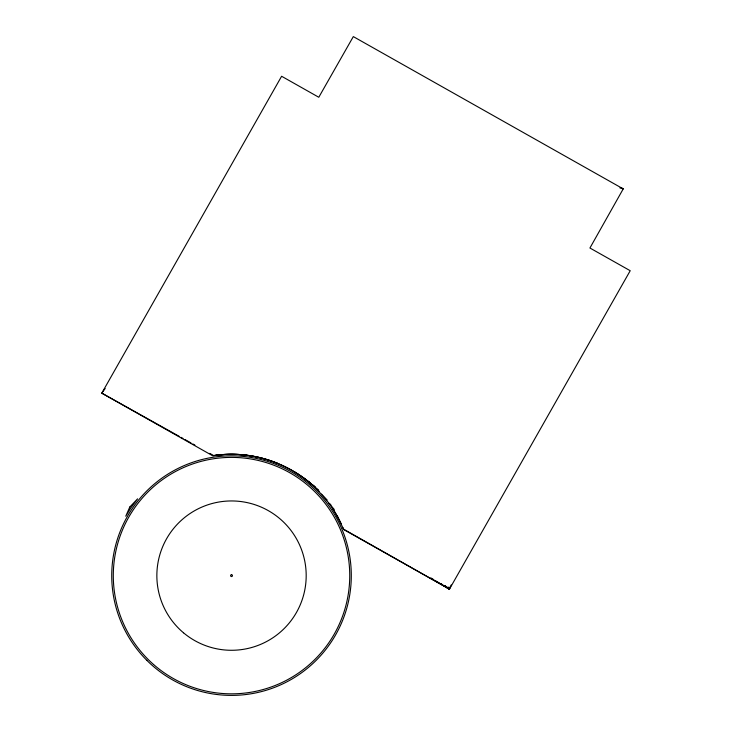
<?xml version="1.0" encoding="UTF-8"?>
<svg xmlns="http://www.w3.org/2000/svg" width="732" height="732" viewBox="0 0 732 732"><rect width="100%" height="100%" fill="white"/><g stroke="black" fill="none" stroke-linecap="round" stroke-linejoin="round"><path stroke-width="1.1" d="M451.196 584.923L449.457 589.15L343.775 529.584L337.15 515.978M105.161 388.536L101.785 393.148L212.701 455.771C247.544 449.997 284.19 460.922 311.036 483.678M619.931 187.904L623.225 188.893L589.928 248.011L630.215 270.721L449.457 589.15L343.619 529.181L343.006 527.809M179.047 436.254L101.785 393.148L281.61 76.265L318.786 97.264L353.318 36.6L623.225 188.893L621.477 187.904M181.024 437.361L183.009 438.459M184.986 439.566L190.933 442.887M192.909 443.985L194.895 445.093M209.755 453.382L213.717 455.597A121.302 121.302 0 0 1 277.95 463.521M430.928 577.951L433.856 579.726M435.805 580.906L449.457 589.15L448.872 586.945M440.856 583.66L442.769 584.886M444.681 586.103L449.457 589.15L444.717 585.984M303.798 478.161C315.995 486.487 324.862 498.62 334.277 509.499M444.782 585.911L449.457 589.15L444.827 585.847M330.827 504.659L328.979 503.342A121.256 121.256 0 0 1 341.204 523.737M327.158 499.983L321.421 494.137M444.864 585.801L449.457 589.15L444.91 585.701M319.143 491.19L317.313 489.818A120.304 118.456 60.4 0 0 293.889 471.564M318.457 489.854L313.003 485.709A121.338 121.338 0 0 0 283.394 465.936A121.75 119.883 60.3 0 0 266.741 459.513A122.335 120.46 60.3 0 0 255.194 456.622A123.479 121.594 60.4 0 0 213.717 455.606M312.848 485.051L315.565 487.119M308.492 481.821L313.955 485.975M332.41 508.209L338.532 518.421M129.784 507.02L125.758 516.216L130.625 508.209L137.579 498.831L129.784 507.02M231.522 574.684L231.056 574.812A0.933 0.933 0 0 0 230.8 576.221A0.933 0.933 0 0 0 232.236 576.221A0.933 0.933 0 0 0 231.989 574.812L231.522 574.684M183.512 632.805A74.673 74.673 0 0 0 305.052 588.601A74.673 74.673 0 0 0 205.994 505.446A74.673 74.673 0 0 0 183.512 632.805M153.564 664.5A118.227 118.227 0 0 0 347.471 598.684A118.227 118.227 0 0 0 193.513 463.667A118.227 118.227 0 0 0 153.564 664.5M146.821 660.319A119.783 119.783 0 0 0 347.215 606.618A119.783 119.783 0 0 0 200.513 459.916A119.783 119.783 0 0 0 146.821 660.319"/></g></svg>
